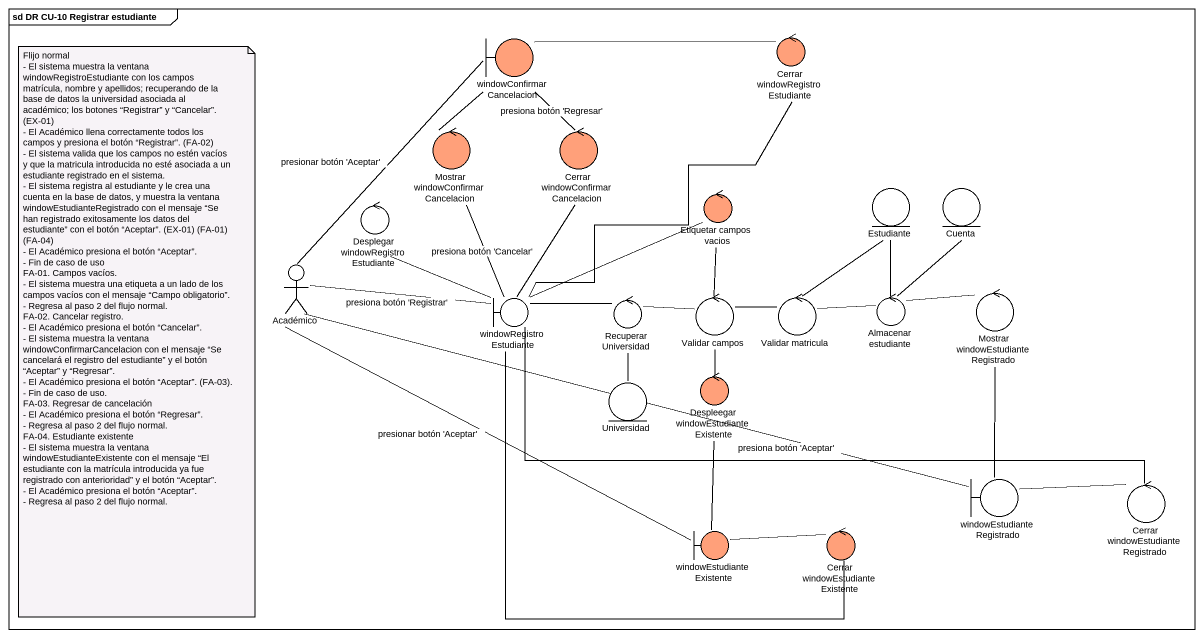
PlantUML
@startuml
mainframe sd DR CU-10 Registrar estudiante
boundary windowConfirmarCancelacion #FFA07A
control "Cerrar windowRegistroEstudiante" as Cerrar_windowRegistroEstudia #FFA07A
control "Mostrar windowConfirmarCancelacion" as Mostrar_windowConfirmarCance #FFA07A
control "Cerrar windowConfirmarCancelacion" as Cerrar_windowConfirmarCancel #FFA07A
control "Desplegar windowRegistroEstudiante" as Desplegar
control "Etiquetar campos vacios" as Etiquetar_campos_vacios #FFA07A
entity Estudiante
entity Cuenta
actor Académico
control "Mostrar windowEstudianteRegistrado" as Mostrar_windowEstudianteRegi
boundary windowRegistroEstudiante
control "Recuperar Universidad" as Recuperar_Universidad
control "Validar campos" as Validar_campos
control "Validar matricula" as Validar_matricula
control "Almacenar estudiante" as Almacenar_estudiante
entity Universidad
control "Despleegar windowEstudianteExistente" as Despleegar #FFA07A
boundary windowEstudianteRegistrado
control "Cerrar windowEstudianteRegistrado" as Cerrar_windowEstudianteRegis
boundary windowEstudianteExistente #FFA07A
control "Cerrar windowEstudianteExistente" as Cerrar_windowEstudianteExist #FFA07A
windowConfirmarCancelacion -right- Cerrar_windowRegistroEstudia
windowConfirmarCancelacion -- Cerrar_windowConfirmarCancel : presiona botón 'Regresar'
Cerrar_windowRegistroEstudia -- windowRegistroEstudiante
Mostrar_windowConfirmarCance -up- windowConfirmarCancelacion
Cerrar_windowConfirmarCancel -- windowRegistroEstudiante
Desplegar -- windowRegistroEstudiante
Etiquetar_campos_vacios -left- windowRegistroEstudiante
Académico -up- windowConfirmarCancelacion : presionar botón 'Aceptar'
Académico -right- windowRegistroEstudiante : presiona botón 'Registrar'
Académico -right- windowEstudianteRegistrado : presiona botón 'Aceptar'
Mostrar_windowEstudianteRegi -- windowEstudianteRegistrado
windowRegistroEstudiante -up- Mostrar_windowConfirmarCance : presiona botón 'Cancelar'
windowRegistroEstudiante -right- Recuperar_Universidad
Recuperar_Universidad -right- Validar_campos
Recuperar_Universidad -- Universidad
Validar_campos -up- Etiquetar_campos_vacios
Validar_campos -right- Validar_matricula
Validar_campos -- Despleegar
Validar_matricula -up- Estudiante
Validar_matricula -right- Almacenar_estudiante
Almacenar_estudiante -up- Estudiante
Almacenar_estudiante -up- Cuenta
Almacenar_estudiante -right- Mostrar_windowEstudianteRegi
Despleegar -- windowEstudianteExistente
windowEstudianteRegistrado -right- Cerrar_windowEstudianteRegis
Cerrar_windowEstudianteRegis -left- windowRegistroEstudiante
windowEstudianteExistente -left- Académico : presionar botón 'Aceptar'
windowEstudianteExistente -right- Cerrar_windowEstudianteExist
Cerrar_windowEstudianteExist -up- windowRegistroEstudiante
note as N1
  Flijo normal
  - El sistema muestra la ventana windowRegistroEstudiante con los campos matrícula, nombre y apellidos; recuperando de la base de datos la universidad asociada al académico; los botones “Registrar” y “Cancelar”. (EX-01)
  - El Académico llena correctamente todos los campos y presiona el botón “Registrar”. (FA-02)
  - El sistema valida que los campos no estén vacíos y que la matricula introducida no esté asociada a un estudiante registrado en el sistema.
  - El sistema registra al estudiante y le crea una cuenta en la base de datos, y muestra la ventana windowEstudianteRegistrado con el mensaje “Se han registrado exitosamente los datos del estudiante” con el botón “Aceptar”. (EX-01) (FA-01) (FA-04)
  - El Académico presiona el botón “Aceptar”.
  - Fin de caso de uso
  FA-01. Campos vacíos.
  - El sistema muestra una etiqueta a un lado de los campos vacíos con el mensaje “Campo obligatorio”.
  - Regresa al paso 2 del flujo normal.
  FA-02. Cancelar registro.
  - El Académico presiona el botón “Cancelar”.
  - El sistema muestra la ventana windowConfirmarCancelacion con el mensaje “Se cancelará el registro del estudiante” y el botón “Aceptar” y “Regresar”.
  - El Académico presiona el botón “Aceptar”. (FA-03).
  - Fin de caso de uso.
  FA-03. Regresar de cancelación
  - El Académico presiona el botón “Regresar”.
  - Regresa al paso 2 del flujo normal.
  FA-04. Estudiante existente
  - El sistema muestra la ventana windowEstudianteExistente con el mensaje “El estudiante con la matrícula introducida ya fue registrado con anterioridad” y el botón “Aceptar”.
  - El Académico presiona el botón “Aceptar”.
  - Regresa al paso 2 del flujo normal.
end note
@enduml
